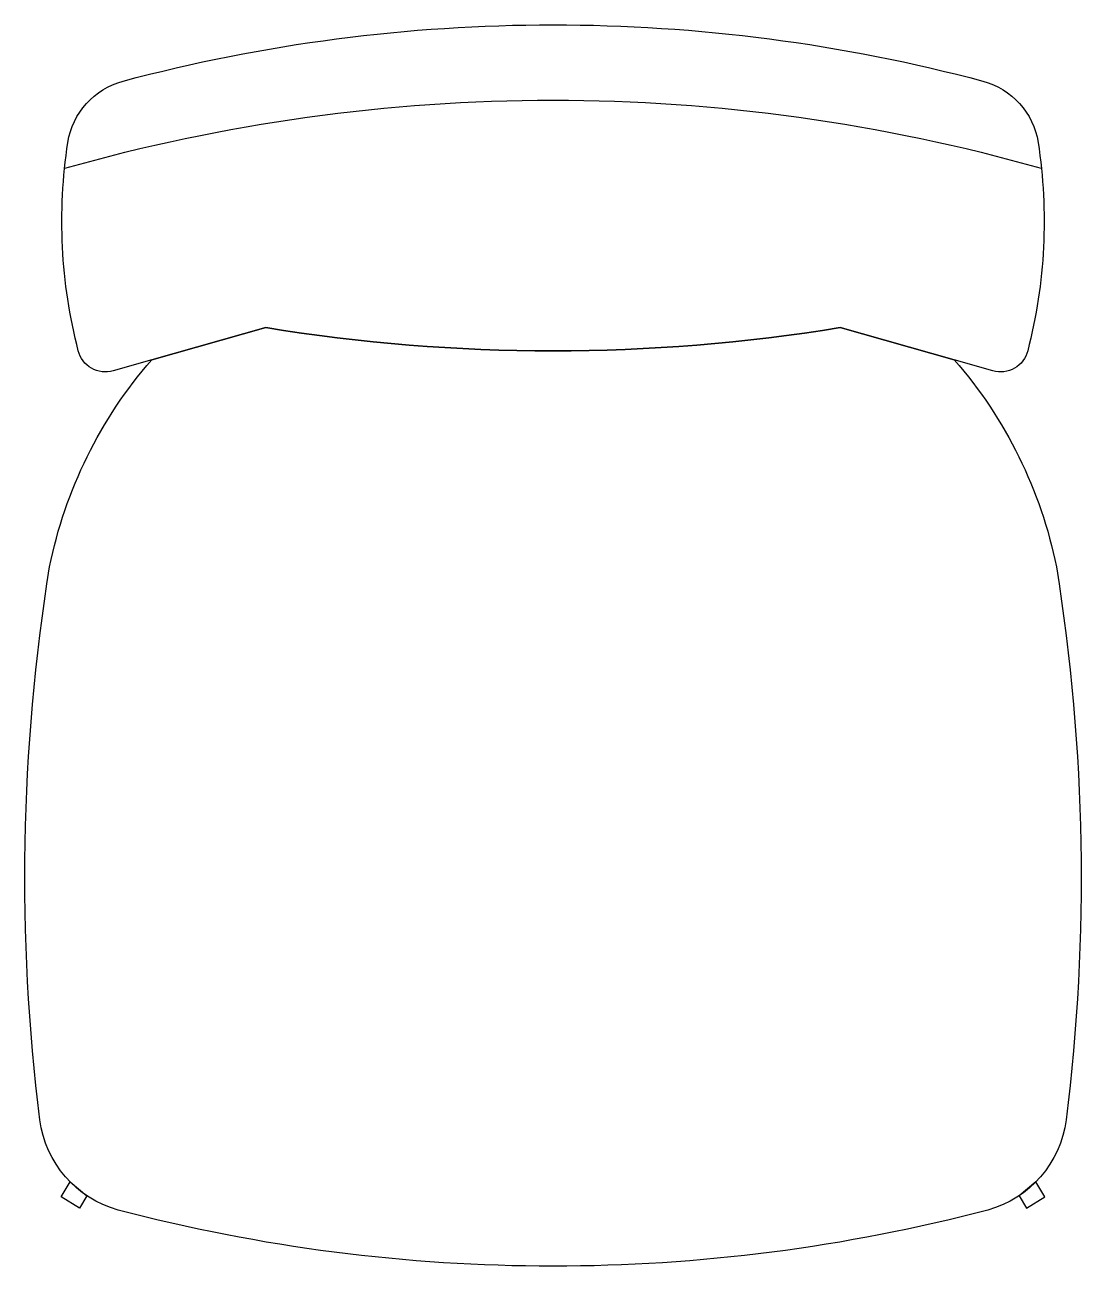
# Model space of a CAD drawing. Header units: millimetres. Extents: x -245 to 245, y -288 to 288.
import ezdxf

# ---------------------------------------------------------------- set-up
doc = ezdxf.new("R2010")
doc.units = ezdxf.units.MM
doc.header["$LTSCALE"] = 0.001

msp = doc.modelspace()

# ---------------------------------------------------------------- linework, layer by layer
for points in [[(-133.4, 147.67), (-186.4, 132.67), (-204.3, 127.57, -0.423719), (-220.5, 136.87, -0.101705), (-225.3, 233.67, -0.297927), (-199.7, 262.17, -0.130824), (199.7, 262.17, -0.297927), (225.3, 233.67, -0.101705), (220.5, 136.87, -0.423719), (204.3, 127.57), (186.4, 132.67), (133.4, 147.67, -0.081125), (-133.4, 147.67)], [(-226.8, 221.67, -0.139504), (226.8, 221.67)], [(-202, -262.23, -0.302561), (-238.3, -220.33, -0.071117), (-233.8, 36.57, -0.130417), (-186.4, 132.67), (-133.4, 147.67, 0.081125), (133.4, 147.67), (186.4, 132.67, -0.130417), (233.8, 36.57, -0.071117), (238.3, -220.33, -0.302561), (202, -262.23, -0.129063), (-202, -262.23)]]:
    msp.add_lwpolyline(points, format="xyb")
for points in [[(-216.5, -255.63), (-220, -261.33), (-228.5, -256.13), (-224.3, -249.13), (-216.5, -255.63)], [(216.5, -255.63), (220, -261.33), (228.5, -256.13), (224.3, -249.13), (216.5, -255.63)]]:
    msp.add_lwpolyline(points)

doc.saveas('drawing.dxf')
